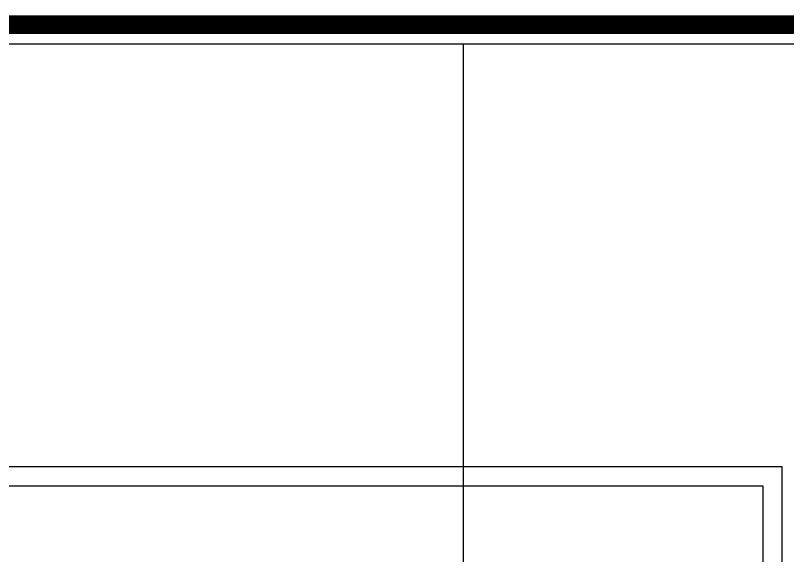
# Model space of a CAD drawing. Header units: inches. Extents: x 0 to 5379, y 0 to 5429.
# Drawn here: x 128.15 to 143.88, y 209.19 to 220.19 of the extents above; entities that cross this region are included whole.
import ezdxf

# ---------------------------------------------------------------- set-up
doc = ezdxf.new("R2010")
doc.units = ezdxf.units.IN
for name, color, linetype in [('Board Outline', 216, 'Continuous'), ('Bottom Layer', 5, 'Continuous'), ('GND01', 16, 'Continuous'), ('GND02', 76, 'Continuous'), ('PWR', 156, 'Continuous'), ('SIG 01', 90, 'Continuous'), ('Top Layer', 1, 'Continuous')]:
    doc.layers.add(name, color=color, linetype=linetype)

msp = doc.modelspace()

# ---------------------------------------------------------------- linework, layer by layer
at = {"layer": 'Board Outline'}
msp.add_lwpolyline([(0, 220, 0.381, 0.381, 0), (350, 220, 0.381, 0.381, 0)], format="xyseb", dxfattribs=at)
at = {"layer": 'Bottom Layer'}
msp.add_line((78.689, 219.612), (152.851, 219.612), dxfattribs=at)
at = {"layer": 'GND01'}
msp.add_line((68.334, 219.612), (191.706, 219.612), dxfattribs=at)
at = {"layer": 'GND02'}
msp.add_line((68.334, 219.612), (191.706, 219.612), dxfattribs=at)
at = {"layer": 'PWR'}
msp.add_line((68.334, 219.612), (191.706, 219.612), dxfattribs=at)
at = {"layer": 'SIG 01'}
for p, q in [((68.391, 219.612), (191.649, 219.612)), ((143.764, 210.998), (114.794, 210.998)), ((143.764, 210.609), (143.764, 210.998)), ((114.807, 210.609), (143.376, 210.609)), ((143.376, 210.609), (143.376, 207.582)), ((143.764, 207.582), (143.764, 210.609))]:
    msp.add_line(p, q, dxfattribs=at)
at = {"layer": 'Top Layer'}
for p, q in [((119.99, 219.612), (154.179, 219.612)), ((126.594, 219.612), (137.269, 219.612)), ((137.269, 219.612), (137.269, 193.413))]:
    msp.add_line(p, q, dxfattribs=at)

doc.saveas('drawing.dxf')
